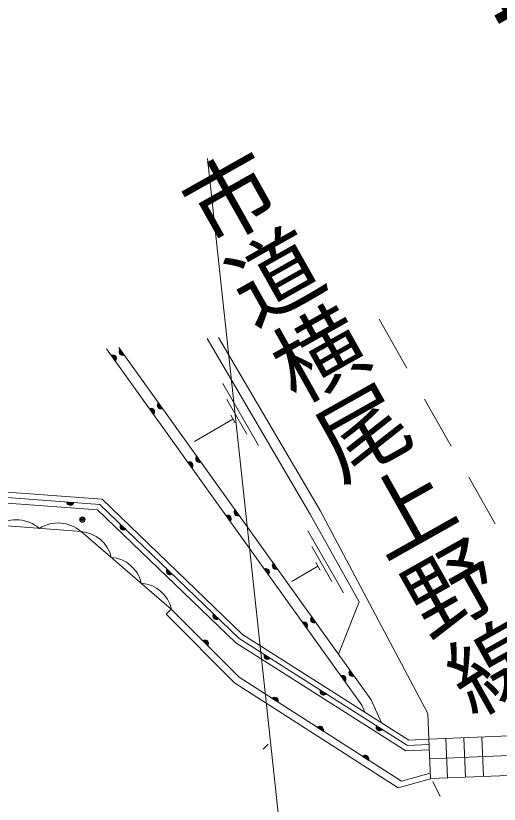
# Model space of a CAD drawing. Units: millimetres at full size, sheet at 1:1000; details may follow other scales. Extents: x 40000 to 680000, y 20000 to 380000.
# Drawn here: x 543448 to 556952, y 315032 to 337031 of the extents above; entities that cross this region are included whole.
import ezdxf
from ezdxf.enums import TextEntityAlignment as Align

# ---------------------------------------------------------------- set-up
doc = ezdxf.new("R2010")
doc.units = ezdxf.units.MM
doc.header["$LTSCALE"] = 1000
doc.layers.add('M-BGD', color=7, linetype='Continuous', lineweight=13)
doc.layers.add('M-BMK-HTXT', color=7, linetype='Continuous')
doc.styles.add('@ＭＳ ゴシック', font='')
doc.styles.add('ＭＳ Ｐゴシック', font='')
doc.styles.get('@ＭＳ ゴシック').set_extended_font_data('@MS Gothic')
doc.styles.get('ＭＳ Ｐゴシック').set_extended_font_data('MS PGothic')

msp = doc.modelspace()

# ---------------------------------------------------------------- linework, layer by layer
at = {"layer": 'M-BGD'}
for p, q in [((552023, 303224), (548808, 333051)), ((554374, 327202), (553600, 328567)), ((548794, 328022), (551679, 323104)), ((549107, 328055), (551953, 323231)), ((553115, 317792), (545985, 327740)), ((546115, 327558), (546139, 327566)), ((546139, 327566), (546162, 327568)), ((546252, 327430), (546154, 327566)), ((546162, 327568), (546190, 327563)), ((553376, 317943), (546330, 327774)), ((546335, 327657), (546339, 327685)), ((546337, 327634), (546335, 327657)), ((546344, 327609), (546337, 327634)), ((546338, 327659), (546408, 327562)), ((546339, 327685), (546349, 327706)), ((546387, 327571), (546340, 327636)), ((546425, 327559), (546341, 327676)), ((546344, 327693), (546442, 327556)), ((546363, 327583), (546344, 327609)), ((546349, 327706), (546364, 327727)), ((546454, 327560), (546351, 327703)), ((546358, 327713), (546466, 327564)), ((546383, 327569), (546363, 327583)), ((546364, 327727), (546480, 327564)), ((546405, 327559), (546383, 327569)), ((546232, 327396), (546115, 327558)), ((546237, 327409), (546129, 327559)), ((546142, 327563), (546244, 327420)), ((546170, 327564), (546254, 327447)), ((546257, 327463), (546187, 327561)), ((546190, 327563), (546212, 327554)), ((546209, 327552), (546255, 327487)), ((546212, 327554), (546232, 327539)), ((546232, 327539), (546251, 327513)), ((546246, 327416), (546232, 327396)), ((546256, 327438), (546246, 327416)), ((546251, 327513), (546258, 327489)), ((546260, 327466), (546256, 327438)), ((546258, 327489), (546260, 327466)), ((546433, 327555), (546405, 327559)), ((546456, 327557), (546433, 327555)), ((546480, 327564), (546456, 327557)), ((549229, 326770), (550230, 325039)), ((549340, 326329), (549903, 325355)), ((555607, 325027), (554867, 326332)), ((547183, 326068), (547207, 326076)), ((547300, 325906), (547183, 326068)), ((547305, 325919), (547197, 326069)), ((547207, 326076), (547230, 326078)), ((547210, 326073), (547312, 325930)), ((547319, 325940), (547222, 326076)), ((547230, 326078), (547258, 326073)), ((547238, 326074), (547322, 325957)), ((547325, 325973), (547255, 326071)), ((547258, 326073), (547280, 326064)), ((547277, 326062), (547323, 325997)), ((547280, 326064), (547300, 326049)), ((547300, 326049), (547319, 326023)), ((547405, 326164), (547409, 326192)), ((547407, 326141), (547405, 326164)), ((547414, 326117), (547407, 326141)), ((547408, 326166), (547478, 326069)), ((547409, 326192), (547419, 326213)), ((547457, 326078), (547410, 326143)), ((547495, 326066), (547411, 326183)), ((547414, 326200), (547511, 326063)), ((547433, 326091), (547414, 326117)), ((547419, 326213), (547433, 326234)), ((547523, 326067), (547421, 326210)), ((547428, 326220), (547536, 326071)), ((547433, 326234), (547550, 326071)), ((547453, 326076), (547433, 326091)), ((547475, 326067), (547453, 326076)), ((547503, 326062), (547475, 326067)), ((547526, 326064), (547503, 326062)), ((547550, 326071), (547526, 326064)), ((547314, 325926), (547300, 325906)), ((547324, 325948), (547314, 325926)), ((547319, 326023), (547326, 325999)), ((547328, 325976), (547324, 325948)), ((547326, 325999), (547328, 325976)), ((549451, 325888), (549576, 325671)), ((549513, 325779), (548437, 325157)), ((548479, 324699), (548489, 324721)), ((548483, 324707), (548581, 324571)), ((548489, 324721), (548503, 324741)), ((548593, 324574), (548491, 324718)), ((548498, 324728), (548605, 324578)), ((548503, 324741), (548620, 324579)), ((532505, 324534), (545864, 323540)), ((548251, 324578), (548275, 324586)), ((548368, 324416), (548251, 324578)), ((548373, 324429), (548265, 324579)), ((548275, 324586), (548298, 324588)), ((548278, 324583), (548380, 324440)), ((548387, 324450), (548290, 324586)), ((548298, 324588), (548326, 324583)), ((548306, 324584), (548390, 324467)), ((548393, 324483), (548323, 324581)), ((548326, 324583), (548348, 324574)), ((548344, 324572), (548391, 324507)), ((548348, 324574), (548368, 324559)), ((548368, 324559), (548387, 324533)), ((548387, 324533), (548394, 324509)), ((548396, 324486), (548392, 324458)), ((548394, 324509), (548396, 324486)), ((548475, 324671), (548479, 324699)), ((548477, 324648), (548475, 324671)), ((548484, 324624), (548477, 324648)), ((548478, 324674), (548548, 324576)), ((548526, 324586), (548480, 324651)), ((548565, 324573), (548481, 324691)), ((548503, 324598), (548484, 324624)), ((548523, 324583), (548503, 324598)), ((548545, 324574), (548523, 324583)), ((548572, 324569), (548545, 324574)), ((548596, 324571), (548572, 324569)), ((548620, 324579), (548596, 324571)), ((532493, 324384), (545799, 323394)), ((548382, 324436), (548368, 324416)), ((548392, 324458), (548382, 324436)), ((545734, 323249), (532482, 324231)), ((556840, 322853), (556100, 324157)), ((545277, 322637), (532414, 323635)), ((544874, 323439), (544868, 323464)), ((544868, 323464), (545067, 323449)), ((544885, 323418), (544874, 323439)), ((544875, 323451), (545059, 323437)), ((545054, 323426), (544878, 323439)), ((544881, 323427), (545049, 323414)), ((544903, 323397), (544885, 323418)), ((545036, 323403), (544892, 323414)), ((544903, 323401), (545023, 323392)), ((544922, 323383), (544903, 323397)), ((545002, 323381), (544922, 323387)), ((545023, 323388), (545002, 323378)), ((545044, 323406), (545023, 323388)), ((545058, 323426), (545044, 323406)), ((545067, 323449), (545058, 323426)), ((545799, 323394), (549691, 319653)), ((545864, 323540), (549784, 319772)), ((544945, 323374), (544922, 323383)), ((544977, 323371), (544945, 323374)), ((545002, 323378), (544977, 323371)), ((549598, 319535), (545734, 323249)), ((549545, 323179), (549549, 323207)), ((549546, 323155), (549545, 323179)), ((549548, 323181), (549618, 323084)), ((549549, 323207), (549558, 323228)), ((549634, 323081), (549551, 323198)), ((549553, 323215), (549651, 323078)), ((549558, 323228), (549573, 323249)), ((549663, 323082), (549561, 323225)), ((549568, 323235), (549675, 323085)), ((549573, 323249), (549690, 323086)), ((551953, 323231), (554957, 317567)), ((549319, 323088), (549343, 323096)), ((549435, 322926), (549319, 323088)), ((549441, 322939), (549333, 323089)), ((549343, 323096), (549366, 323098)), ((549345, 323093), (549448, 322950)), ((549455, 322960), (549358, 323096)), ((549366, 323098), (549394, 323093)), ((549374, 323094), (549458, 322977)), ((549461, 322993), (549391, 323091)), ((549394, 323093), (549416, 323084)), ((549412, 323082), (549459, 323017)), ((549416, 323084), (549436, 323069)), ((549450, 322946), (549435, 322926)), ((549436, 323069), (549455, 323043)), ((549460, 322968), (549450, 322946)), ((549455, 323043), (549462, 323019)), ((549464, 322996), (549460, 322968)), ((549462, 323019), (549464, 322996)), ((549554, 323131), (549546, 323155)), ((549596, 323093), (549550, 323158)), ((549573, 323105), (549554, 323131)), ((549593, 323090), (549573, 323105)), ((549614, 323081), (549593, 323090)), ((549642, 323077), (549614, 323081)), ((549666, 323078), (549642, 323077)), ((549690, 323086), (549666, 323078)), ((551679, 323104), (553038, 320682)), ((546360, 322795), (546365, 322817)), ((546360, 322766), (546360, 322795)), ((546366, 322744), (546360, 322766)), ((546362, 322803), (546483, 322687)), ((546467, 322686), (546363, 322786)), ((546363, 322769), (546450, 322686)), ((546365, 322817), (546376, 322840)), ((546378, 322721), (546366, 322744)), ((546495, 322693), (546368, 322815)), ((546427, 322691), (546369, 322747)), ((546373, 322826), (546506, 322698)), ((546376, 322840), (546520, 322702)), ((545277, 322637), (547793, 320479)), ((546401, 322699), (546378, 322721)), ((546424, 322688), (546401, 322699)), ((546447, 322683), (546424, 322688)), ((546475, 322684), (546447, 322683)), ((546498, 322690), (546475, 322684)), ((546520, 322702), (546498, 322690)), ((551604, 322662), (552606, 320931)), ((551715, 322221), (552278, 321247)), ((550614, 321686), (550619, 321714)), ((550616, 321663), (550614, 321686)), ((550624, 321639), (550616, 321663)), ((550618, 321688), (550688, 321591)), ((550619, 321714), (550628, 321735)), ((550704, 321588), (550620, 321705)), ((550666, 321600), (550620, 321665)), ((550623, 321722), (550721, 321585)), ((550642, 321613), (550624, 321639)), ((550628, 321735), (550643, 321756)), ((550733, 321589), (550631, 321732)), ((550638, 321742), (550745, 321593)), ((550643, 321756), (550760, 321593)), ((551889, 321671), (551157, 321248)), ((551826, 321779), (551951, 321563)), ((547657, 321548), (547662, 321570)), ((547657, 321519), (547657, 321548)), ((547664, 321497), (547657, 321519)), ((547660, 321556), (547781, 321440)), ((547764, 321439), (547660, 321539)), ((547660, 321522), (547747, 321439)), ((547662, 321570), (547673, 321593)), ((547675, 321474), (547664, 321497)), ((547792, 321446), (547665, 321568)), ((547724, 321444), (547666, 321500)), ((547670, 321579), (547803, 321451)), ((547673, 321593), (547817, 321455)), ((547698, 321452), (547675, 321474)), ((547721, 321441), (547698, 321452)), ((547744, 321436), (547721, 321441)), ((547772, 321437), (547744, 321436)), ((547795, 321443), (547772, 321437)), ((547817, 321455), (547795, 321443)), ((550387, 321598), (550411, 321606)), ((550503, 321436), (550387, 321598)), ((550509, 321449), (550401, 321599)), ((550411, 321606), (550434, 321608)), ((550413, 321603), (550516, 321459)), ((550523, 321470), (550426, 321606)), ((550434, 321608), (550462, 321603)), ((550442, 321604), (550526, 321486)), ((550529, 321503), (550459, 321601)), ((550462, 321603), (550484, 321594)), ((550480, 321591), (550527, 321526)), ((550484, 321594), (550504, 321579)), ((550518, 321456), (550503, 321436)), ((550504, 321579), (550523, 321553)), ((550528, 321478), (550518, 321456)), ((550523, 321553), (550530, 321529)), ((550532, 321506), (550528, 321478)), ((550530, 321529), (550532, 321506)), ((550663, 321598), (550642, 321613)), ((550684, 321588), (550663, 321598)), ((550712, 321584), (550684, 321588)), ((550736, 321586), (550712, 321584)), ((550760, 321593), (550736, 321586)), ((553038, 320682), (552459, 319223)), ((547793, 320479), (547652, 320338)), ((549560, 318417), (547652, 320338)), ((549686, 318574), (547793, 320479)), ((548954, 320301), (548959, 320323)), ((548957, 320309), (549078, 320193)), ((548959, 320323), (548970, 320346)), ((549089, 320198), (548962, 320320)), ((548968, 320332), (549100, 320204)), ((548970, 320346), (549114, 320207)), ((548955, 320272), (548954, 320301)), ((548961, 320250), (548955, 320272)), ((549061, 320192), (548957, 320292)), ((548957, 320275), (549044, 320192)), ((548972, 320227), (548961, 320250)), ((549021, 320197), (548963, 320253)), ((548996, 320205), (548972, 320227)), ((549018, 320194), (548996, 320205)), ((549041, 320189), (549018, 320194)), ((549069, 320190), (549041, 320189)), ((549092, 320196), (549069, 320190)), ((549114, 320207), (549092, 320196)), ((551455, 320108), (551479, 320116)), ((551571, 319946), (551455, 320108)), ((551577, 319959), (551469, 320109)), ((551479, 320116), (551502, 320118)), ((551481, 320112), (551584, 319969)), ((551591, 319980), (551493, 320116)), ((551502, 320118), (551530, 320113)), ((551510, 320113), (551594, 319996)), ((551597, 320013), (551527, 320111)), ((551530, 320113), (551552, 320104)), ((551548, 320101), (551595, 320036)), ((551552, 320104), (551572, 320089)), ((551572, 320089), (551591, 320063)), ((551684, 320193), (551689, 320221)), ((551686, 320170), (551684, 320193)), ((551694, 320146), (551686, 320170)), ((551688, 320196), (551758, 320098)), ((551689, 320221), (551698, 320243)), ((551736, 320107), (551689, 320172)), ((551774, 320095), (551690, 320212)), ((551693, 320229), (551791, 320093)), ((551712, 320120), (551694, 320146)), ((551698, 320243), (551713, 320263)), ((551803, 320096), (551701, 320239)), ((551708, 320250), (551815, 320100)), ((551733, 320105), (551712, 320120)), ((551713, 320263), (551830, 320101)), ((551754, 320096), (551733, 320105)), ((551782, 320091), (551754, 320096)), ((551805, 320093), (551782, 320091)), ((551830, 320101), (551805, 320093)), ((551586, 319966), (551571, 319946)), ((551596, 319988), (551586, 319966)), ((551591, 320063), (551598, 320039)), ((551600, 320016), (551596, 319988)), ((551598, 320039), (551600, 320016)), ((549691, 319653), (554386, 316671)), ((549784, 319772), (554426, 316823)), ((548669, 319597), (548692, 319608)), ((548810, 319455), (548669, 319597)), ((548813, 319469), (548684, 319600)), ((548692, 319608), (548715, 319614)), ((548695, 319606), (548819, 319481)), ((548825, 319492), (548706, 319611)), ((548715, 319614), (548743, 319614)), ((548723, 319611), (548825, 319509)), ((548825, 319526), (548740, 319611)), ((548743, 319614), (548766, 319608)), ((548763, 319605), (548819, 319549)), ((548766, 319608), (548788, 319597)), ((548788, 319597), (548811, 319574)), ((548822, 319478), (548810, 319455)), ((548811, 319574), (548822, 319551)), ((548822, 319551), (548828, 319529)), ((548827, 319501), (548822, 319478)), ((548828, 319529), (548827, 319501)), ((549598, 319535), (554345, 316519)), ((550383, 319185), (550389, 319210)), ((550389, 319210), (550558, 319103)), ((550382, 319162), (550383, 319185)), ((550388, 319134), (550382, 319162)), ((550383, 319171), (550525, 319081)), ((550535, 319089), (550386, 319183)), ((550508, 319077), (550387, 319154)), ((550399, 319114), (550388, 319134)), ((550389, 319195), (550544, 319097)), ((550390, 319138), (550492, 319073)), ((550415, 319094), (550399, 319114)), ((550468, 319074), (550401, 319117)), ((550442, 319077), (550415, 319094)), ((550466, 319071), (550442, 319077)), ((550490, 319070), (550466, 319071)), ((550517, 319076), (550490, 319070)), ((550538, 319087), (550517, 319076)), ((550558, 319103), (550538, 319087)), ((552768, 318750), (552783, 318770)), ((552783, 318770), (552899, 318608)), ((554218, 315671), (549686, 318574)), ((552523, 318618), (552547, 318626)), ((552639, 318456), (552523, 318618)), ((552644, 318469), (552537, 318619)), ((552547, 318626), (552570, 318628)), ((552549, 318622), (552652, 318479)), ((552659, 318490), (552561, 318626)), ((552570, 318628), (552598, 318623)), ((552578, 318623), (552662, 318506)), ((552665, 318523), (552595, 318621)), ((552598, 318623), (552620, 318614)), ((552616, 318611), (552663, 318546)), ((552620, 318614), (552640, 318599)), ((552640, 318599), (552659, 318573)), ((552659, 318573), (552666, 318549)), ((552666, 318549), (552668, 318525)), ((552754, 318701), (552759, 318728)), ((552756, 318677), (552754, 318701)), ((552764, 318653), (552756, 318677)), ((552757, 318703), (552827, 318605)), ((552759, 318728), (552768, 318750)), ((552806, 318615), (552759, 318680)), ((552844, 318603), (552760, 318720)), ((552763, 318736), (552861, 318600)), ((552782, 318627), (552764, 318653)), ((552873, 318604), (552770, 318747)), ((552778, 318757), (552885, 318607)), ((552803, 318612), (552782, 318627)), ((552824, 318603), (552803, 318612)), ((552852, 318598), (552824, 318603)), ((552875, 318600), (552852, 318598)), ((552899, 318608), (552875, 318600)), ((549560, 318417), (554130, 315490)), ((552654, 318476), (552639, 318456)), ((552664, 318498), (552654, 318476)), ((552668, 318525), (552664, 318498)), ((551947, 318168), (551948, 318191)), ((551953, 318140), (551947, 318168)), ((551948, 318191), (551954, 318216)), ((551948, 318177), (552090, 318087)), ((552100, 318095), (551951, 318189)), ((552073, 318083), (551952, 318160)), ((551964, 318119), (551953, 318140)), ((551954, 318216), (552123, 318109)), ((551954, 318201), (552109, 318103)), ((551955, 318144), (552057, 318079)), ((551980, 318100), (551964, 318119)), ((552033, 318080), (551966, 318123)), ((552123, 318109), (552103, 318093)), ((550605, 317985), (550625, 318001)), ((550773, 317878), (550605, 317985)), ((550773, 317892), (550618, 317991)), ((550625, 318001), (550645, 318012)), ((550628, 317999), (550776, 317904)), ((550779, 317916), (550638, 318007)), ((550645, 318012), (550673, 318018)), ((550654, 318011), (550776, 317933)), ((550772, 317950), (550671, 318014)), ((550673, 318018), (550696, 318017)), ((550694, 318014), (550762, 317970)), ((550696, 318017), (550721, 318011)), ((550721, 318011), (550748, 317994)), ((550748, 317994), (550764, 317974)), ((550764, 317974), (550774, 317953)), ((550780, 317902), (550773, 317878)), ((550774, 317953), (550780, 317925)), ((550780, 317925), (550780, 317902)), ((552007, 318083), (551980, 318100)), ((552031, 318077), (552007, 318083)), ((552054, 318076), (552031, 318077)), ((552082, 318082), (552054, 318076)), ((552103, 318093), (552082, 318082)), ((553376, 317943), (553665, 317307)), ((553115, 317792), (553202, 317601)), ((554983, 316846), (554957, 317567)), ((551868, 317176), (551888, 317192)), ((552036, 317068), (551868, 317176)), ((552036, 317083), (551881, 317182)), ((551888, 317192), (551909, 317203)), ((551891, 317190), (552039, 317095)), ((552042, 317107), (551901, 317198)), ((551909, 317203), (551936, 317209)), ((551917, 317202), (552039, 317124)), ((552035, 317141), (551934, 317205)), ((551936, 317209), (551960, 317208)), ((551957, 317205), (552025, 317161)), ((551960, 317208), (551984, 317202)), ((551984, 317202), (552011, 317185)), ((552011, 317185), (552027, 317165)), ((552027, 317165), (552037, 317144)), ((552043, 317093), (552036, 317068)), ((552037, 317144), (552043, 317116)), ((552043, 317116), (552043, 317093)), ((553512, 317174), (553513, 317197)), ((553518, 317146), (553512, 317174)), ((553513, 317197), (553519, 317222)), ((553513, 317183), (553655, 317093)), ((553665, 317101), (553516, 317195)), ((553638, 317089), (553517, 317166)), ((553529, 317125), (553518, 317146)), ((553519, 317222), (553688, 317114)), ((553519, 317207), (553674, 317109)), ((553520, 317150), (553622, 317085)), ((553545, 317106), (553529, 317125)), ((553598, 317086), (553531, 317129)), ((553572, 317089), (553545, 317106)), ((553596, 317082), (553572, 317089)), ((553619, 317082), (553596, 317082)), ((553647, 317088), (553619, 317082)), ((553668, 317098), (553647, 317088)), ((553688, 317114), (553668, 317098)), ((554983, 316846), (560958, 317093)), ((554983, 316846), (554426, 316823)), ((555028, 315747), (554983, 316846)), ((555463, 316866), (555509, 315767)), ((555963, 316886), (556008, 315787)), ((556462, 316907), (556508, 315808)), ((550357, 316564), (550494, 316710)), ((554386, 316671), (554989, 316696)), ((553131, 316367), (553151, 316383)), ((553300, 316259), (553131, 316367)), ((553299, 316274), (553144, 316373)), ((553151, 316383), (553172, 316394)), ((553154, 316381), (553302, 316286)), ((553306, 316298), (553164, 316389)), ((553172, 316394), (553199, 316400)), ((553181, 316393), (553302, 316315)), ((553298, 316332), (553197, 316396)), ((553199, 316400), (553223, 316399)), ((553220, 316396), (553288, 316352)), ((553223, 316399), (553247, 316393)), ((553247, 316393), (553274, 316375)), ((553274, 316375), (553290, 316356)), ((553290, 316356), (553300, 316335)), ((554995, 316546), (554345, 316519)), ((555006, 316296), (560981, 316543)), ((553300, 316335), (553306, 316307)), ((553306, 316284), (553300, 316259)), ((553306, 316307), (553306, 316284)), ((555028, 315747), (561004, 315994)), ((555029, 315743), (554130, 315490)), ((555022, 315897), (554218, 315671)), ((555304, 315245), (555096, 315662))]:
    msp.add_line(p, q, dxfattribs=at)
for radius in [75, 45, 15]:
    msp.add_circle((545311, 322974), radius, dxfattribs=at)
for centre, radius, start, end in [((543463, 321993), 977, 48.691, 122.4308), ((544632, 321902), 977, 48.691, 122.4308), ((545217, 321718), 921, 12.5144, 86.2542), ((546056, 320998), 921, 12.5144, 86.2542), ((546895, 320279), 921, 12.5144, 86.2542)]:
    msp.add_arc(centre, radius, start, end, dxfattribs=at)

# ---------------------------------------------------------------- texts
at = {"layer": 'M-BGD', "style": '@ＭＳ ゴシック'}
msp.add_text('市道横尾上野線', height=1833, rotation=299.355, dxfattribs=at).set_placement((548808, 333051), align=Align.MIDDLE_LEFT)
at = {"layer": 'M-BMK-HTXT', "style": 'ＭＳ Ｐゴシック'}
msp.add_text('山陽自動車道', height=2566, rotation=299.459, dxfattribs=at).set_placement((560089, 330131), align=Align.BOTTOM_CENTER)

doc.saveas('drawing.dxf')
